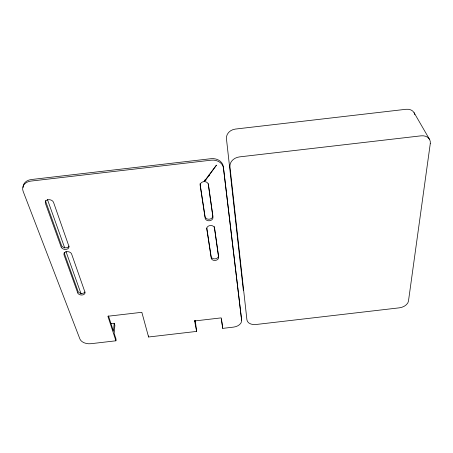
<?xml version="1.0" encoding="UTF-8"?>
<svg xmlns="http://www.w3.org/2000/svg" width="453" height="453" viewBox="0 0 453 453"><rect width="100%" height="100%" fill="white"/><g stroke="black" fill="none" stroke-linecap="round" stroke-linejoin="round"><path stroke-width="0.68" d="M195.3 320.639L196.63 331.409L148.573 336.998L148.607 335.922M196.63 331.409L194.609 320.967L221.16 317.881L222.746 328.374L233.448 327.128A9.026 6.025 -5.9 0 0 241.625 320.169L223.493 168.159A11.178 9.236 -4.5 0 0 211.155 160.181L30.934 181.081A11.761 8.794 14.8 0 0 23.16 191.398L79.898 338.98A9.23 5.889 3.6 0 0 90.996 343.697L115.917 340.798L116.053 339.167L114.167 333.38L114.875 325.356L114.213 323.289L110.708 323.697M114.213 323.289L113.493 331.313L108.482 315.951M204.535 181.636L216.477 165.124L204.014 181.642A4.1 3.324 -3.3 0 0 200.175 185.447L205.158 218.199A3.93 3.046 -4 0 0 209.496 220.753A3.93 3.046 -4 0 0 212.955 217.293L208.318 184.501A4.1 3.324 -3.3 0 0 204.535 181.636L204.014 181.642M414.082 112.689L429.489 139.309M47.446 199.507L64.745 248.034M65.928 251.358L81.098 293.906M115.917 340.798L107.888 316.245L141.84 312.298L148.573 336.998M194.79 320.599L195.028 321.828L194.977 320.514M206.789 228.057L211.121 256.579A3.703 2.724 -4.6 0 0 215.192 258.844A3.703 2.724 -4.6 0 0 218.476 255.724L214.343 226.472M221.823 321.528L222.746 328.374M208.295 183.68L212.831 215.747A3.913 3.046 -4 0 1 209.382 219.201A3.913 3.046 -4 0 1 205.056 216.647L200.084 183.929A4.088 3.318 -3.3 0 1 200.056 183.72M209.19 174.416L209.382 175.815M221.562 318.906L221.727 320.871M23.114 187.48A11.721 8.783 14.9 0 1 31.376 179.53L211.024 158.692A11.144 9.224 -4.5 0 1 223.323 166.664L241.443 318.578A9.003 6.019 -5.8 0 1 241.324 320.158M204.428 180.124A4.088 3.318 -3.3 0 1 205.917 180.419M414.829 114.677A10.419 8.058 -30.3 0 0 405.984 109.292L235.435 129.065A9.904 8.482 -9.2 0 0 226.449 138.737L243.25 289.575A8.075 5.646 -7.6 0 0 243.397 290.299M69.083 246.098A3.981 2.854 9 0 1 65.221 247.802A3.981 2.854 9 0 1 61.489 245.39L45.815 201.828A4.264 3.188 12.9 0 1 45.713 200.413M84.994 291.998A3.698 2.52 5.7 0 1 81.319 293.368A3.698 2.52 5.7 0 1 78.001 291.285L64.337 253.306A3.93 2.797 8.3 0 1 64.207 252.598M430.276 143.624L408.464 301.126A8.681 5.532 -16.9 0 1 399.32 307.836L255.905 324.518A8.488 5.663 -7.5 0 1 246.93 319.909L229.96 166.857A10.527 8.703 -8.9 0 1 239.558 156.885L420.962 135.843A11.07 8.267 -28.3 0 1 430.276 143.624M61.172 247.004L45.43 203.403A4.275 3.188 12.8 0 1 48.358 199.699A4.275 3.188 12.8 0 1 53.579 202.457L68.85 246.115A3.992 2.86 8.9 0 1 66.025 249.405A3.992 2.86 8.9 0 1 61.172 247.004M77.752 292.921L64.032 254.926A3.941 2.797 8.3 0 1 66.829 251.681A3.941 2.797 8.3 0 1 71.625 254.042L84.932 292.083A3.709 2.52 5.6 0 1 82.225 294.988A3.709 2.52 5.6 0 1 77.752 292.921M211.234 258.159L206.789 228.924A3.867 2.961 -4.2 0 1 210.198 225.532A3.867 2.961 -4.2 0 1 214.473 228.029L218.612 257.304A3.715 2.729 -4.6 0 1 215.317 260.424A3.715 2.729 -4.6 0 1 211.234 258.159"/></g></svg>
